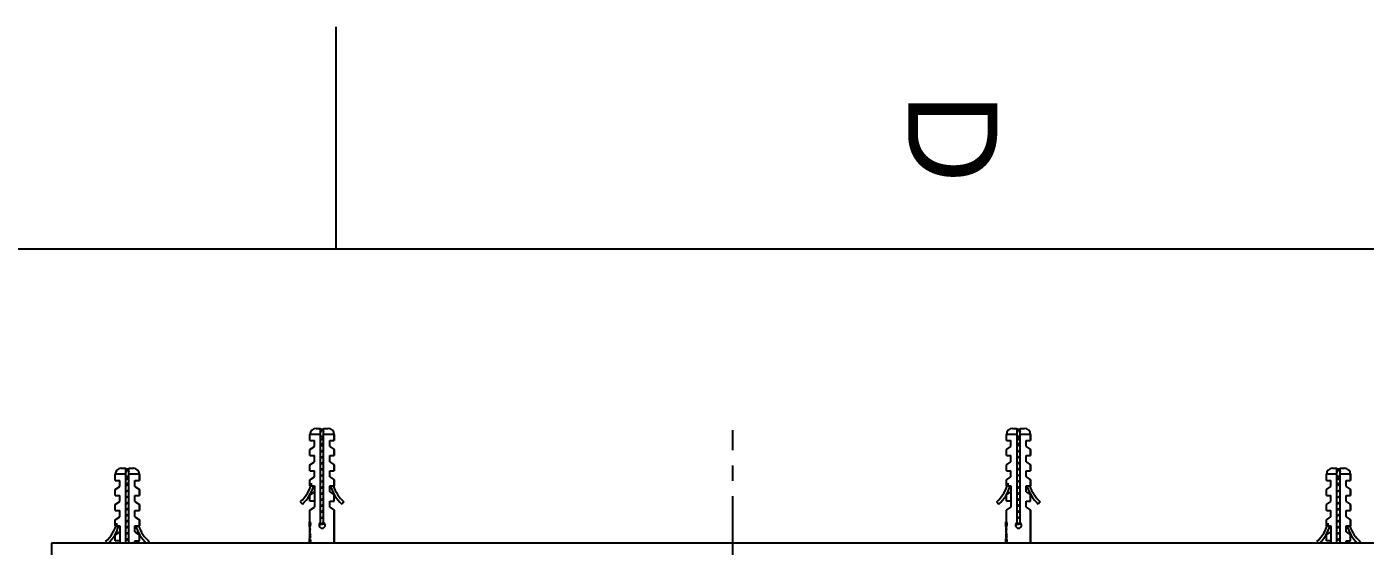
# Model space of a CAD drawing. Header units: millimetres. Extents: x 4625 to 5171, y -2661 to -1889.
# Drawn here: x 4719.3 to 4829.9, y -1931.6 to -1888.7 of the extents above; entities that cross this region are included whole.
import ezdxf

# ---------------------------------------------------------------- set-up
doc = ezdxf.new("R2010")
doc.units = ezdxf.units.MM
doc.header["$LTSCALE"] = 0.1
doc.linetypes.add('CENTERX2', pattern=[101.6, 63.5, -12.7, 12.7, -12.7])
for name, color, linetype in [('02___PRT_ALL_AXES', 7, 'Continuous'), ('CENTER', 1, 'CENTERX2'), ('DEF_LAYER_AXIS', 7, 'Continuous'), ('DEF_LAYER_CURVE', 7, 'Continuous'), ('DEF_LAYER_CUT_FEAT', 7, 'Continuous')]:
    doc.layers.add(name, color=color, linetype=linetype)
doc.styles.get("Standard").update_dxf_attribs({"font": 'arial.ttf'})

msp = doc.modelspace()

# ---------------------------------------------------------------- linework, layer by layer
for p, q in [((4744.8787, -1907.0567), (4744.8787, -1888.6729)), ((5152.2645, -1907.0567), (4643.0322, -1907.0567))]:
    msp.add_line(p, q)
at = {"color": 7, "linetype": 'Continuous'}
for p, q in [((4743.605, -1922.8029), (4743.7309, -1922.7743)), ((4743.7309, -1922.7077), (4743.6051, -1922.7404)), ((4743.8564, -1922.7429), (4743.6056, -1922.7954)), ((4743.6057, -1922.7422), (4743.8569, -1922.676)), ((4743.6059, -1922.5201), (4743.8559, -1922.5201)), ((4743.8568, -1922.6729), (4743.7309, -1922.7077)), ((4743.7309, -1922.7743), (4743.8568, -1922.7447)), ((4801.105, -1922.8029), (4801.2309, -1922.7743)), ((4801.2309, -1922.7077), (4801.1051, -1922.7404)), ((4801.3564, -1922.7429), (4801.1056, -1922.7954)), ((4801.1057, -1922.7422), (4801.3569, -1922.676)), ((4801.1059, -1922.5201), (4801.3559, -1922.5201)), ((4801.3568, -1922.6729), (4801.2309, -1922.7077)), ((4801.2309, -1922.7743), (4801.3568, -1922.7447)), ((4743.7309, -1923.218), (4743.605, -1923.2452)), ((4743.7309, -1923.718), (4743.605, -1923.7452)), ((4743.605, -1923.7945), (4743.7309, -1923.7672)), ((4743.6051, -1923.2944), (4743.7309, -1923.2672)), ((4743.6055, -1923.2628), (4743.8567, -1923.2224)), ((4743.6057, -1923.7627), (4743.8566, -1923.7224)), ((4743.8559, -1923.112), (4743.7309, -1923.112)), ((4743.8567, -1923.1908), (4743.7309, -1923.218)), ((4743.7309, -1923.2672), (4743.8567, -1923.24)), ((4743.8568, -1923.6907), (4743.7309, -1923.718)), ((4743.7309, -1923.7672), (4743.8569, -1923.74)), ((4801.2309, -1923.218), (4801.105, -1923.2452)), ((4801.2309, -1923.718), (4801.105, -1923.7452)), ((4801.105, -1923.7945), (4801.2309, -1923.7672)), ((4801.1051, -1923.2944), (4801.2309, -1923.2672)), ((4801.1055, -1923.2628), (4801.3567, -1923.2224)), ((4801.1057, -1923.7627), (4801.3566, -1923.7224)), ((4801.3559, -1923.112), (4801.2309, -1923.112)), ((4801.3567, -1923.1908), (4801.2309, -1923.218)), ((4801.2309, -1923.2672), (4801.3567, -1923.24)), ((4801.3568, -1923.6907), (4801.2309, -1923.718)), ((4801.2309, -1923.7672), (4801.3569, -1923.74)), ((4743.7309, -1924.218), (4743.605, -1924.2452)), ((4743.605, -1924.2945), (4743.7309, -1924.2672)), ((4743.7309, -1924.718), (4743.6051, -1924.7452)), ((4743.6051, -1924.7944), (4743.7309, -1924.7672)), ((4743.6057, -1924.7627), (4743.8563, -1924.7224)), ((4743.6059, -1924.2627), (4743.8565, -1924.2224)), ((4743.8569, -1924.1907), (4743.7309, -1924.218)), ((4743.7309, -1924.2672), (4743.8568, -1924.24)), ((4743.8568, -1924.6907), (4743.7309, -1924.718)), ((4743.7309, -1924.7672), (4743.8569, -1924.74)), ((4801.2309, -1924.218), (4801.105, -1924.2452)), ((4801.105, -1924.2945), (4801.2309, -1924.2672)), ((4801.2309, -1924.718), (4801.1051, -1924.7452)), ((4801.1051, -1924.7944), (4801.2309, -1924.7672)), ((4801.1057, -1924.7627), (4801.3563, -1924.7224)), ((4801.1059, -1924.2627), (4801.3565, -1924.2224)), ((4801.3569, -1924.1907), (4801.2309, -1924.218)), ((4801.2309, -1924.2672), (4801.3568, -1924.24)), ((4801.3568, -1924.6907), (4801.2309, -1924.718)), ((4801.2309, -1924.7672), (4801.3569, -1924.74)), ((4727.5226, -1926.0972), (4727.6485, -1926.0686)), ((4727.6485, -1926.002), (4727.5227, -1926.0346)), ((4727.7739, -1926.0372), (4727.5231, -1926.0896)), ((4727.5233, -1926.0364), (4727.7744, -1925.9702)), ((4727.5235, -1925.8144), (4727.7735, -1925.8144)), ((4727.7743, -1925.9672), (4727.6485, -1926.002)), ((4727.6485, -1926.0686), (4727.7744, -1926.0389)), ((4743.7309, -1925.218), (4743.605, -1925.2452)), ((4743.605, -1925.2945), (4743.7309, -1925.2672)), ((4743.605, -1925.7945), (4743.7309, -1925.7672)), ((4743.7309, -1925.718), (4743.6051, -1925.7452)), ((4743.6055, -1925.7628), (4743.8567, -1925.7224)), ((4743.6059, -1925.2627), (4743.8564, -1925.2224)), ((4743.8568, -1925.1907), (4743.7309, -1925.218)), ((4743.7309, -1925.2672), (4743.8569, -1925.24)), ((4743.8569, -1925.6907), (4743.7309, -1925.718)), ((4743.7309, -1925.7672), (4743.8568, -1925.74)), ((4801.2309, -1925.218), (4801.105, -1925.2452)), ((4801.105, -1925.2945), (4801.2309, -1925.2672)), ((4801.105, -1925.7945), (4801.2309, -1925.7672)), ((4801.2309, -1925.718), (4801.1051, -1925.7452)), ((4801.1055, -1925.7628), (4801.3567, -1925.7224)), ((4801.1059, -1925.2627), (4801.3564, -1925.2224)), ((4801.3568, -1925.1907), (4801.2309, -1925.218)), ((4801.2309, -1925.2672), (4801.3569, -1925.24)), ((4801.3569, -1925.6907), (4801.2309, -1925.718)), ((4801.2309, -1925.7672), (4801.3568, -1925.74)), ((4827.5226, -1926.0972), (4827.6485, -1926.0686)), ((4827.6485, -1926.002), (4827.5227, -1926.0346)), ((4827.7739, -1926.0372), (4827.5231, -1926.0896)), ((4827.5233, -1926.0364), (4827.7744, -1925.9702)), ((4827.5235, -1925.8144), (4827.7735, -1925.8144)), ((4827.7743, -1925.9672), (4827.6485, -1926.002)), ((4827.6485, -1926.0686), (4827.7744, -1926.0389)), ((4727.6485, -1926.5122), (4727.5226, -1926.5395)), ((4727.5226, -1926.5887), (4727.6485, -1926.5614)), ((4727.6485, -1927.0122), (4727.5226, -1927.0395)), ((4727.5225, -1927.0887), (4727.6485, -1927.0614)), ((4727.5231, -1926.557), (4727.7742, -1926.5166)), ((4727.5232, -1927.057), (4727.7741, -1927.0166)), ((4727.7735, -1926.4063), (4727.6485, -1926.4063)), ((4727.7743, -1926.485), (4727.6485, -1926.5122)), ((4727.6485, -1926.5614), (4727.7742, -1926.5342)), ((4727.7744, -1926.985), (4727.6485, -1927.0122)), ((4727.6485, -1927.0614), (4727.7744, -1927.0342)), ((4743.7309, -1926.218), (4743.605, -1926.2452)), ((4743.605, -1926.2944), (4743.7309, -1926.2672)), ((4743.7309, -1927.218), (4743.605, -1927.2452)), ((4743.605, -1927.2945), (4743.7309, -1927.2672)), ((4743.6051, -1926.7628), (4743.8567, -1926.7224)), ((4743.6052, -1926.2628), (4743.8568, -1926.2223)), ((4743.7309, -1926.718), (4743.6052, -1926.7452)), ((4743.6052, -1926.7944), (4743.7309, -1926.7672)), ((4743.6052, -1927.2628), (4743.8564, -1927.2224)), ((4743.8568, -1926.1907), (4743.7309, -1926.218)), ((4743.7309, -1926.2672), (4743.8569, -1926.24)), ((4743.8569, -1926.6907), (4743.7309, -1926.718)), ((4743.7309, -1926.7672), (4743.8569, -1926.74)), ((4743.8568, -1927.1907), (4743.7309, -1927.218)), ((4743.7309, -1927.2672), (4743.8568, -1927.24)), ((4801.2309, -1926.218), (4801.105, -1926.2452)), ((4801.105, -1926.2944), (4801.2309, -1926.2672)), ((4801.2309, -1927.218), (4801.105, -1927.2452)), ((4801.105, -1927.2945), (4801.2309, -1927.2672)), ((4801.1051, -1926.7628), (4801.3567, -1926.7224)), ((4801.1052, -1926.2628), (4801.3568, -1926.2223)), ((4801.2309, -1926.718), (4801.1052, -1926.7452)), ((4801.1052, -1926.7944), (4801.2309, -1926.7672)), ((4801.1052, -1927.2628), (4801.3564, -1927.2224)), ((4801.3568, -1926.1907), (4801.2309, -1926.218)), ((4801.2309, -1926.2672), (4801.3569, -1926.24)), ((4801.3569, -1926.6907), (4801.2309, -1926.718)), ((4801.2309, -1926.7672), (4801.3569, -1926.74)), ((4801.3568, -1927.1907), (4801.2309, -1927.218)), ((4801.2309, -1927.2672), (4801.3568, -1927.24)), ((4827.6485, -1926.5122), (4827.5226, -1926.5395)), ((4827.5226, -1926.5887), (4827.6485, -1926.5614)), ((4827.6485, -1927.0122), (4827.5226, -1927.0395)), ((4827.5225, -1927.0887), (4827.6485, -1927.0614)), ((4827.5231, -1926.557), (4827.7742, -1926.5166)), ((4827.5232, -1927.057), (4827.7741, -1927.0166)), ((4827.7735, -1926.4063), (4827.6485, -1926.4063)), ((4827.7743, -1926.485), (4827.6485, -1926.5122)), ((4827.6485, -1926.5614), (4827.7742, -1926.5342)), ((4827.7744, -1926.985), (4827.6485, -1927.0122)), ((4827.6485, -1927.0614), (4827.7744, -1927.0342)), ((4727.6485, -1927.5122), (4727.5226, -1927.5395)), ((4727.5225, -1927.5887), (4727.6485, -1927.5614)), ((4727.6485, -1928.0122), (4727.5226, -1928.0395)), ((4727.5226, -1928.0887), (4727.6485, -1928.0614)), ((4727.5233, -1928.057), (4727.7738, -1928.0167)), ((4727.5234, -1927.5569), (4727.774, -1927.5166)), ((4727.7744, -1927.485), (4727.6485, -1927.5122)), ((4727.6485, -1927.5614), (4727.7744, -1927.5342)), ((4727.7744, -1927.985), (4727.6485, -1928.0122)), ((4727.6485, -1928.0614), (4727.7744, -1928.0342)), ((4743.7309, -1927.718), (4743.605, -1927.7452)), ((4743.605, -1927.7944), (4743.7309, -1927.7672)), ((4743.7309, -1928.218), (4743.605, -1928.2452)), ((4743.605, -1928.2944), (4743.7309, -1928.2672)), ((4743.6055, -1927.7628), (4743.8559, -1927.7225)), ((4743.6059, -1928.2627), (4743.8564, -1928.2224)), ((4743.8569, -1927.6907), (4743.7309, -1927.718)), ((4743.7309, -1927.7672), (4743.8568, -1927.74)), ((4743.8568, -1928.1907), (4743.7309, -1928.218)), ((4743.7309, -1928.2672), (4743.8569, -1928.24)), ((4745.5292, -1927.9286), (4745.3634, -1928.1158)), ((4801.2309, -1927.718), (4801.105, -1927.7452)), ((4801.105, -1927.7944), (4801.2309, -1927.7672)), ((4801.2309, -1928.218), (4801.105, -1928.2452)), ((4801.105, -1928.2944), (4801.2309, -1928.2672)), ((4801.1055, -1927.7628), (4801.3559, -1927.7225)), ((4801.1059, -1928.2627), (4801.3564, -1928.2224)), ((4801.3569, -1927.6907), (4801.2309, -1927.718)), ((4801.2309, -1927.7672), (4801.3568, -1927.74)), ((4801.3568, -1928.1907), (4801.2309, -1928.218)), ((4801.2309, -1928.2672), (4801.3569, -1928.24)), ((4803.0292, -1927.9286), (4802.8634, -1928.1158)), ((4827.6485, -1927.5122), (4827.5226, -1927.5395)), ((4827.5225, -1927.5887), (4827.6485, -1927.5614)), ((4827.6485, -1928.0122), (4827.5226, -1928.0395)), ((4827.5226, -1928.0887), (4827.6485, -1928.0614)), ((4827.5233, -1928.057), (4827.7738, -1928.0167)), ((4827.5234, -1927.5569), (4827.774, -1927.5166)), ((4827.7744, -1927.485), (4827.6485, -1927.5122)), ((4827.6485, -1927.5614), (4827.7744, -1927.5342)), ((4827.7744, -1927.985), (4827.6485, -1928.0122)), ((4827.6485, -1928.0614), (4827.7744, -1928.0342)), ((4727.6485, -1928.5122), (4727.5225, -1928.5395)), ((4727.5225, -1929.0887), (4727.6485, -1929.0614)), ((4727.5226, -1928.5887), (4727.6485, -1928.5614)), ((4727.6485, -1929.0122), (4727.5226, -1929.0395)), ((4727.523, -1929.057), (4727.7742, -1929.0166)), ((4727.5234, -1928.5569), (4727.774, -1928.5166)), ((4727.7744, -1928.485), (4727.6485, -1928.5122)), ((4727.6485, -1928.5614), (4727.7744, -1928.5342)), ((4727.7744, -1928.985), (4727.6485, -1929.0122)), ((4727.6485, -1929.0614), (4727.7744, -1929.0342)), ((4727.7744, -1929.485), (4727.6485, -1929.5122)), ((4742.7309, -1929.5968), (4742.7309, -1928.6176)), ((4743.7309, -1928.718), (4743.605, -1928.7452)), ((4743.605, -1928.7945), (4743.7309, -1928.7672)), ((4743.605, -1929.2944), (4743.7309, -1929.2672)), ((4743.7309, -1929.218), (4743.6051, -1929.2452)), ((4743.6052, -1929.2628), (4743.8568, -1929.2223)), ((4743.6055, -1928.7628), (4743.8179, -1928.7287)), ((4743.8569, -1929.1907), (4743.7309, -1929.218)), ((4743.7309, -1929.2672), (4743.8568, -1929.24)), ((4800.2309, -1929.5968), (4800.2309, -1928.6176)), ((4801.2309, -1928.718), (4801.105, -1928.7452)), ((4801.105, -1928.7945), (4801.2309, -1928.7672)), ((4801.105, -1929.2944), (4801.2309, -1929.2672)), ((4801.2309, -1929.218), (4801.1051, -1929.2452)), ((4801.1052, -1929.2628), (4801.3568, -1929.2223)), ((4801.1055, -1928.7628), (4801.3179, -1928.7287)), ((4801.3569, -1929.1907), (4801.2309, -1929.218)), ((4801.2309, -1929.2672), (4801.3568, -1929.24)), ((4827.6485, -1928.5122), (4827.5225, -1928.5395)), ((4827.5225, -1929.0887), (4827.6485, -1929.0614)), ((4827.5226, -1928.5887), (4827.6485, -1928.5614)), ((4827.6485, -1929.0122), (4827.5226, -1929.0395)), ((4827.523, -1929.057), (4827.7742, -1929.0166)), ((4827.5234, -1928.5569), (4827.774, -1928.5166)), ((4827.7744, -1928.485), (4827.6485, -1928.5122)), ((4827.6485, -1928.5614), (4827.7744, -1928.5342)), ((4827.7744, -1928.985), (4827.6485, -1929.0122)), ((4827.6485, -1929.0614), (4827.7744, -1929.0342)), ((4827.7744, -1929.485), (4827.6485, -1929.5122)), ((4727.6485, -1929.5122), (4727.5225, -1929.5395)), ((4727.5225, -1930.5887), (4727.6485, -1930.5614)), ((4727.5226, -1929.5887), (4727.6485, -1929.5614)), ((4727.5226, -1930.0571), (4727.7742, -1930.0166)), ((4727.6485, -1930.5122), (4727.5226, -1930.5395)), ((4727.5227, -1929.5571), (4727.7743, -1929.5166)), ((4727.6485, -1930.0122), (4727.5227, -1930.0394)), ((4727.5227, -1930.0887), (4727.6485, -1930.0614)), ((4727.5227, -1930.5571), (4727.7739, -1930.5166)), ((4727.6485, -1929.5614), (4727.7744, -1929.5342)), ((4727.7744, -1929.985), (4727.6485, -1930.0122)), ((4727.6485, -1930.0614), (4727.7744, -1930.0342)), ((4727.7744, -1930.485), (4727.6485, -1930.5122)), ((4727.6485, -1930.5614), (4727.7744, -1930.5342)), ((4742.6809, -1929.5968), (4742.6809, -1929.9718)), ((4742.6809, -1929.5968), (4742.7321, -1929.5968)), ((4742.6809, -1929.6072), (4742.7361, -1929.6072)), ((4742.6809, -1929.6176), (4742.7398, -1929.6176)), ((4742.6809, -1929.6384), (4742.7465, -1929.6384)), ((4742.6809, -1929.6697), (4742.7527, -1929.6697)), ((4742.6809, -1929.7218), (4742.76, -1929.7218)), ((4742.6809, -1929.7843), (4742.7627, -1929.7843)), ((4742.6809, -1929.8468), (4742.76, -1929.8468)), ((4742.6809, -1929.8988), (4742.7527, -1929.8988)), ((4742.6809, -1929.9301), (4742.7465, -1929.9301)), ((4742.6809, -1929.9509), (4742.7398, -1929.9509)), ((4742.6809, -1929.9613), (4742.7361, -1929.9613)), ((4742.6809, -1929.9718), (4742.7321, -1929.9718)), ((4742.6809, -1930.0551), (4742.6809, -1930.4718)), ((4742.6809, -1930.0551), (4742.7361, -1930.0551)), ((4742.6809, -1930.1593), (4742.7627, -1930.1593)), ((4742.6809, -1930.2218), (4742.7627, -1930.2218)), ((4742.6809, -1930.4718), (4742.7361, -1930.4718)), ((4742.6809, -1930.5551), (4742.6809, -1930.9093)), ((4742.6809, -1930.5551), (4742.7627, -1930.5551)), ((4742.7309, -1930.0551), (4742.7309, -1929.9718)), ((4742.7309, -1930.5551), (4742.7309, -1930.4718)), ((4742.7361, -1930.1593), (4742.7361, -1930.0551)), ((4742.7361, -1930.4718), (4742.7361, -1930.2218)), ((4742.7627, -1930.2218), (4742.7627, -1930.1593)), ((4742.7627, -1930.6176), (4742.7627, -1930.5551)), ((4743.4864, -1929.8237), (4743.7309, -1929.7672)), ((4743.4968, -1929.7814), (4743.9243, -1929.711)), ((4743.7309, -1929.718), (4743.5012, -1929.7705)), ((4743.8962, -1929.6817), (4743.7309, -1929.718)), ((4743.7309, -1929.7672), (4743.933, -1929.7219)), ((4800.1809, -1929.5968), (4800.1809, -1929.9718)), ((4800.1809, -1929.5968), (4800.2321, -1929.5968)), ((4800.1809, -1929.6072), (4800.2361, -1929.6072)), ((4800.1809, -1929.6176), (4800.2398, -1929.6176)), ((4800.1809, -1929.6384), (4800.2465, -1929.6384)), ((4800.1809, -1929.6697), (4800.2527, -1929.6697)), ((4800.1809, -1929.7218), (4800.26, -1929.7218)), ((4800.1809, -1929.7843), (4800.2627, -1929.7843)), ((4800.1809, -1929.8468), (4800.26, -1929.8468)), ((4800.1809, -1929.8988), (4800.2527, -1929.8988)), ((4800.1809, -1929.9301), (4800.2465, -1929.9301)), ((4800.1809, -1929.9509), (4800.2398, -1929.9509)), ((4800.1809, -1929.9613), (4800.2361, -1929.9613)), ((4800.1809, -1929.9718), (4800.2321, -1929.9718)), ((4800.1809, -1930.0551), (4800.1809, -1930.4718)), ((4800.1809, -1930.0551), (4800.2361, -1930.0551)), ((4800.1809, -1930.1593), (4800.2627, -1930.1593)), ((4800.1809, -1930.2218), (4800.2627, -1930.2218)), ((4800.1809, -1930.4718), (4800.2361, -1930.4718)), ((4800.1809, -1930.5551), (4800.1809, -1930.9093)), ((4800.1809, -1930.5551), (4800.2627, -1930.5551)), ((4800.2309, -1930.0551), (4800.2309, -1929.9718)), ((4800.2309, -1930.5551), (4800.2309, -1930.4718)), ((4800.2361, -1930.1593), (4800.2361, -1930.0551)), ((4800.2361, -1930.4718), (4800.2361, -1930.2218)), ((4800.2627, -1930.2218), (4800.2627, -1930.1593)), ((4800.2627, -1930.6176), (4800.2627, -1930.5551)), ((4800.9864, -1929.8237), (4801.2309, -1929.7672)), ((4800.9968, -1929.7814), (4801.4243, -1929.711)), ((4801.2309, -1929.718), (4801.0012, -1929.7705)), ((4801.3962, -1929.6817), (4801.2309, -1929.718)), ((4801.2309, -1929.7672), (4801.433, -1929.7219)), ((4827.6485, -1929.5122), (4827.5225, -1929.5395)), ((4827.5225, -1930.5887), (4827.6485, -1930.5614)), ((4827.5226, -1929.5887), (4827.6485, -1929.5614)), ((4827.5226, -1930.0571), (4827.7742, -1930.0166)), ((4827.6485, -1930.5122), (4827.5226, -1930.5395)), ((4827.5227, -1929.5571), (4827.7743, -1929.5166)), ((4827.6485, -1930.0122), (4827.5227, -1930.0394)), ((4827.5227, -1930.0887), (4827.6485, -1930.0614)), ((4827.5227, -1930.5571), (4827.7739, -1930.5166)), ((4827.6485, -1929.5614), (4827.7744, -1929.5342)), ((4827.7744, -1929.985), (4827.6485, -1930.0122)), ((4827.6485, -1930.0614), (4827.7744, -1930.0342)), ((4827.7744, -1930.485), (4827.6485, -1930.5122)), ((4827.6485, -1930.5614), (4827.7744, -1930.5342)), ((4721.3984, -1931.3405), (4721.6828, -1963.9278)), ((4838.8984, -1931.3405), (4721.3984, -1931.3405)), ((4727.6485, -1931.0122), (4727.5225, -1931.0395)), ((4727.5226, -1931.0887), (4727.6485, -1931.0614)), ((4727.523, -1931.057), (4727.7735, -1931.0167)), ((4727.7744, -1930.985), (4727.6485, -1931.0122)), ((4727.6485, -1931.0614), (4727.7744, -1931.0342)), ((4729.4467, -1931.2229), (4729.3425, -1931.3405)), ((4742.6809, -1930.6176), (4742.7627, -1930.6176)), ((4742.6809, -1930.7322), (4742.7372, -1930.7322)), ((4742.6809, -1930.8468), (4742.7627, -1930.8468)), ((4742.6809, -1930.9093), (4742.7627, -1930.9093)), ((4742.6809, -1930.9926), (4742.6809, -1931.3405)), ((4742.6809, -1930.9926), (4742.7385, -1930.9926)), ((4742.6809, -1931.0134), (4742.7465, -1931.0134)), ((4742.6809, -1931.0447), (4742.7527, -1931.0447)), ((4742.6809, -1931.0968), (4742.76, -1931.0968)), ((4742.6809, -1931.1488), (4742.7627, -1931.1488)), ((4742.6809, -1931.2113), (4742.7627, -1931.2113)), ((4742.6809, -1931.2634), (4742.76, -1931.2634)), ((4742.6809, -1931.3155), (4742.7527, -1931.3155)), ((4742.7309, -1930.9926), (4742.7309, -1930.9093)), ((4742.7627, -1930.9093), (4742.7627, -1930.8468)), ((4742.7627, -1931.2113), (4742.7627, -1931.1488)), ((4800.1809, -1930.6176), (4800.2627, -1930.6176)), ((4800.1809, -1930.7322), (4800.2372, -1930.7322)), ((4800.1809, -1930.8468), (4800.2627, -1930.8468)), ((4800.1809, -1930.9093), (4800.2627, -1930.9093)), ((4800.1809, -1930.9926), (4800.1809, -1931.3405)), ((4800.1809, -1930.9926), (4800.2385, -1930.9926)), ((4800.1809, -1931.0134), (4800.2465, -1931.0134)), ((4800.1809, -1931.0447), (4800.2527, -1931.0447)), ((4800.1809, -1931.0968), (4800.26, -1931.0968)), ((4800.1809, -1931.1488), (4800.2627, -1931.1488)), ((4800.1809, -1931.2113), (4800.2627, -1931.2113)), ((4800.1809, -1931.2634), (4800.26, -1931.2634)), ((4800.1809, -1931.3155), (4800.2527, -1931.3155)), ((4800.2309, -1930.9926), (4800.2309, -1930.9093)), ((4800.2627, -1930.9093), (4800.2627, -1930.8468)), ((4800.2627, -1931.2113), (4800.2627, -1931.1488)), ((4827.6485, -1931.0122), (4827.5225, -1931.0395)), ((4827.5226, -1931.0887), (4827.6485, -1931.0614)), ((4827.523, -1931.057), (4827.7735, -1931.0167)), ((4827.7744, -1930.985), (4827.6485, -1931.0122)), ((4827.6485, -1931.0614), (4827.7744, -1931.0342)), ((4829.4467, -1931.2229), (4829.3425, -1931.3405))]:
    msp.add_line(p, q, dxfattribs=at)
for centre, radius, start, end in [((4747.3782, -1925.8413), 3.0385, 194.801523, 228.464), ((4747.544, -1925.6542), 3.0385, 198.485179, 228.464), ((4804.8782, -1925.8413), 3.0385, 194.801523, 228.464), ((4805.044, -1925.6542), 3.0385, 198.485179, 228.464), ((4739.3366, -1907.9555), 21.2225, 281.950265, 282.130402), ((4739.3366, -1908.0047), 21.2225, 281.950265, 282.130402), ((4742.3967, -1922.1915), 6.6612, 282.127777, 282.661208), ((4742.3968, -1922.241), 6.661, 282.127773, 282.661272), ((4741.5451, -1914.6577), 14.2533, 279.175503, 279.333389), ((4796.8366, -1907.9555), 21.2225, 281.950265, 282.130402), ((4796.8366, -1908.0047), 21.2225, 281.950265, 282.130402), ((4799.8967, -1922.1915), 6.6612, 282.127777, 282.661208), ((4799.8968, -1922.241), 6.661, 282.127773, 282.661272), ((4799.0451, -1914.6577), 14.2533, 279.175503, 279.333389), ((4731.2957, -1929.1356), 3.0385, 194.801523, 226.624121), ((4731.4615, -1928.9484), 3.0385, 198.485179, 228.464), ((4831.2957, -1929.1356), 3.0385, 194.801523, 226.624121), ((4831.4615, -1928.9484), 3.0385, 198.485179, 228.464)]:
    msp.add_arc(centre, radius, start, end, dxfattribs=at)
for centre, major_axis, ratio, start_param, end_param in [((4743.7309, -1929.5874), (1, 0), 0.1958348, -3.09370201, -3.04035598), ((4743.7309, -1929.9811), (1, 0), 0.19583255, 3.04035598, 3.09370201), ((4743.7309, -1929.5742), (1, 0), 0.32638768, -3.04035598, -3.00821886), ((4743.7309, -1929.9943), (1, 0), 0.32638768, 3.00821886, 3.04035598), ((4743.7309, -1929.5525), (1, 0), 0.48958424, -3.00821886, -2.96514661), ((4743.7309, -1930.016), (1, 0), 0.48958424, 2.96514661, 3.00821886), ((4743.7309, -1929.4665), (1, 0), 0.97916667, -2.96514661, -2.93262839), ((4743.7309, -1930.102), (1, 0), 0.97916667, 2.93262839, 2.96514661), ((4743.7309, -1929.3311), (0, 1.6319), 0.61276687, -4.50342471, -4.47068059), ((4743.7309, -1930.2374), (0, 1.6319), 0.61276547, 1.32908794, 1.36183206), ((4743.7309, -1928.3155), (0, 5.875), 0.17021276, -4.47068059, -4.45970873), ((4743.7309, -1931.253), (0, 5.875), 0.17021276, 1.31811607, 1.32908794), ((4801.2309, -1929.5874), (1, 0), 0.1958348, -3.09370201, -3.04035598), ((4801.2309, -1929.9811), (1, 0), 0.19583255, 3.04035598, 3.09370201), ((4801.2309, -1929.5742), (1, 0), 0.32638768, -3.04035598, -3.00821886), ((4801.2309, -1929.9943), (1, 0), 0.32638768, 3.00821886, 3.04035598), ((4801.2309, -1929.5525), (1, 0), 0.48958424, -3.00821886, -2.96514661), ((4801.2309, -1930.016), (1, 0), 0.48958424, 2.96514661, 3.00821886), ((4801.2309, -1929.4665), (1, 0), 0.97916667, -2.96514661, -2.93262839), ((4801.2309, -1930.102), (1, 0), 0.97916667, 2.93262839, 2.96514661), ((4801.2309, -1929.3311), (0, 1.6319), 0.61276687, -4.50342471, -4.47068059), ((4801.2309, -1930.2374), (0, 1.6319), 0.61276547, 1.32908794, 1.36183206), ((4801.2309, -1928.3155), (0, 5.875), 0.17021276, -4.47068059, -4.45970873), ((4801.2309, -1931.253), (0, 5.875), 0.17021276, 1.31811607, 1.32908794), ((4743.7309, -1930.8247), (1, 0), 0.82852551, 2.8889124, 3.02965692), ((4743.7309, -1930.6396), (1, 0), 0.82852594, -3.02965692, -2.8889124), ((4743.7309, -1930.9447), (1, 0), 0.39166685, -3.01894497, -2.96514661), ((4743.7309, -1930.8415), (1, 0), 0.97916667, -2.96514661, -2.93262839), ((4743.7309, -1930.7061), (0, 1.6319), 0.61276617, -4.50342471, -4.47068059), ((4743.7309, -1931.654), (0, 1.6319), 0.61276595, 1.32908794, 1.36183206), ((4743.7309, -1929.9249), (0, 4.8958), 0.20425527, -4.47068059, -4.45970873), ((4743.7309, -1932.4353), (0, 4.8958), 0.2042553, 1.31811607, 1.32908794), ((4801.2309, -1930.8247), (1, 0), 0.82852551, 2.8889124, 3.02965692), ((4801.2309, -1930.6396), (1, 0), 0.82852594, -3.02965692, -2.8889124), ((4801.2309, -1930.9447), (1, 0), 0.39166685, -3.01894497, -2.96514661), ((4801.2309, -1930.8415), (1, 0), 0.97916667, -2.96514661, -2.93262839), ((4801.2309, -1930.7061), (0, 1.6319), 0.61276617, -4.50342471, -4.47068059), ((4801.2309, -1931.654), (0, 1.6319), 0.61276595, 1.32908794, 1.36183206), ((4801.2309, -1929.9249), (0, 4.8958), 0.20425527, -4.47068059, -4.45970873), ((4801.2309, -1932.4353), (0, 4.8958), 0.2042553, 1.31811607, 1.32908794)]:
    msp.add_ellipse(centre, major_axis=major_axis, ratio=ratio, start_param=start_param, end_param=end_param, dxfattribs=at)
at = {"layer": '02___PRT_ALL_AXES', "color": 7, "linetype": 'Continuous'}
for p, q in [((4743.7309, -1921.8676), (4743.6059, -1922.1801)), ((4743.7309, -1921.8676), (4743.8559, -1922.1801)), ((4801.2309, -1921.8676), (4801.1059, -1922.1801)), ((4801.2309, -1921.8676), (4801.3559, -1922.1801)), ((4743.6059, -1923.112), (4743.7309, -1923.112)), ((4801.1059, -1923.112), (4801.2309, -1923.112)), ((4727.6485, -1925.1618), (4727.5235, -1925.4743)), ((4727.6485, -1925.1618), (4727.7735, -1925.4743)), ((4827.6485, -1925.1618), (4827.5235, -1925.4743)), ((4827.6485, -1925.1618), (4827.7735, -1925.4743)), ((4727.5235, -1926.4063), (4727.6485, -1926.4063)), ((4827.5235, -1926.4063), (4827.6485, -1926.4063))]:
    msp.add_line(p, q, dxfattribs=at)
at = {"layer": 'CENTER'}
msp.add_line((4777.6484, -2065.8996), (4777.6484, -1922.0193), dxfattribs=at)
at = {"layer": 'DEF_LAYER_AXIS', "color": 7, "linetype": 'Continuous'}
for p, q in [((4742.7309, -1922.8676), (4742.7309, -1922.3676)), ((4743.6059, -1922.3676), (4742.7309, -1922.3676)), ((4743.2309, -1921.8676), (4743.6059, -1921.8676)), ((4743.6059, -1929.6511), (4743.6059, -1921.8676)), ((4743.8559, -1929.6511), (4743.8559, -1921.8676)), ((4743.8559, -1921.8676), (4744.2309, -1921.8676)), ((4744.7309, -1922.3676), (4743.8559, -1922.3676)), ((4744.7309, -1922.8676), (4744.7309, -1922.3676)), ((4800.2309, -1922.8676), (4800.2309, -1922.3676)), ((4801.1059, -1922.3676), (4800.2309, -1922.3676)), ((4800.7309, -1921.8676), (4801.1059, -1921.8676)), ((4801.1059, -1929.6511), (4801.1059, -1921.8676)), ((4801.3559, -1929.6511), (4801.3559, -1921.8676)), ((4801.3559, -1921.8676), (4801.7309, -1921.8676)), ((4802.2309, -1922.3676), (4801.3559, -1922.3676)), ((4802.2309, -1922.8676), (4802.2309, -1922.3676)), ((4742.7309, -1924.1176), (4742.7309, -1923.6176)), ((4744.7309, -1924.1176), (4744.7309, -1923.6176)), ((4800.2309, -1924.1176), (4800.2309, -1923.6176)), ((4802.2309, -1924.1176), (4802.2309, -1923.6176)), ((4742.7309, -1925.3676), (4742.7309, -1924.8676)), ((4744.7309, -1925.3676), (4744.7309, -1924.8676)), ((4800.2309, -1925.3676), (4800.2309, -1924.8676)), ((4802.2309, -1925.3676), (4802.2309, -1924.8676)), ((4726.6485, -1926.1618), (4726.6485, -1925.6618)), ((4727.5235, -1925.6618), (4726.6485, -1925.6618)), ((4727.1485, -1925.1618), (4727.5235, -1925.1618)), ((4727.5235, -1931.3405), (4727.5235, -1925.1618)), ((4727.7735, -1931.3405), (4727.7735, -1925.1618)), ((4727.7735, -1925.1618), (4728.1485, -1925.1618)), ((4728.6485, -1925.6618), (4727.7735, -1925.6618)), ((4728.6485, -1926.1618), (4728.6485, -1925.6618)), ((4742.7309, -1926.6176), (4742.7309, -1926.1176)), ((4744.7309, -1926.6176), (4744.7309, -1926.1176)), ((4800.2309, -1926.6176), (4800.2309, -1926.1176)), ((4802.2309, -1926.6176), (4802.2309, -1926.1176)), ((4826.6485, -1926.1618), (4826.6485, -1925.6618)), ((4827.5235, -1925.6618), (4826.6485, -1925.6618)), ((4827.1485, -1925.1618), (4827.5235, -1925.1618)), ((4827.5235, -1931.3405), (4827.5235, -1925.1618)), ((4827.7735, -1931.3405), (4827.7735, -1925.1618)), ((4827.7735, -1925.1618), (4828.1485, -1925.1618)), ((4828.6485, -1925.6618), (4827.7735, -1925.6618)), ((4828.6485, -1926.1618), (4828.6485, -1925.6618)), ((4726.6485, -1927.4118), (4726.6485, -1926.9118)), ((4728.6485, -1927.4118), (4728.6485, -1926.9118)), ((4742.7309, -1926.6176), (4742.7996, -1926.6176)), ((4742.8649, -1926.6176), (4742.8649, -1926.3943)), ((4742.8649, -1926.6176), (4743.1059, -1926.6176)), ((4800.2309, -1926.6176), (4800.2996, -1926.6176)), ((4800.3649, -1926.6176), (4800.3649, -1926.3943)), ((4800.3649, -1926.6176), (4800.6059, -1926.6176)), ((4826.6485, -1927.4118), (4826.6485, -1926.9118)), ((4828.6485, -1927.4118), (4828.6485, -1926.9118)), ((4726.6485, -1928.6618), (4726.6485, -1928.1618)), ((4728.6485, -1928.6618), (4728.6485, -1928.1618)), ((4741.9327, -1927.9286), (4742.0985, -1928.1158)), ((4799.4327, -1927.9286), (4799.5985, -1928.1158)), ((4826.6485, -1928.6618), (4826.6485, -1928.1618)), ((4828.6485, -1928.6618), (4828.6485, -1928.1618)), ((4726.6485, -1929.9118), (4726.6485, -1929.4118)), ((4728.6485, -1929.9118), (4728.6485, -1929.4118)), ((4742.7309, -1929.5968), (4742.7309, -1928.6176)), ((4744.7309, -1931.3405), (4744.7309, -1928.6176)), ((4800.2309, -1929.5968), (4800.2309, -1928.6176)), ((4802.2309, -1931.3405), (4802.2309, -1928.6176)), ((4826.6485, -1929.9118), (4826.6485, -1929.4118)), ((4828.6485, -1929.9118), (4828.6485, -1929.4118)), ((4726.6485, -1929.9118), (4726.7172, -1929.9118)), ((4726.7824, -1929.9118), (4726.7824, -1929.6885)), ((4726.7824, -1929.9118), (4727.0235, -1929.9118)), ((4742.7309, -1930.0551), (4742.7309, -1929.9718)), ((4742.7309, -1930.5551), (4742.7309, -1930.4718)), ((4800.2309, -1930.0551), (4800.2309, -1929.9718)), ((4800.2309, -1930.5551), (4800.2309, -1930.4718)), ((4826.6485, -1929.9118), (4826.7172, -1929.9118)), ((4826.7824, -1929.9118), (4826.7824, -1929.6885)), ((4826.7824, -1929.9118), (4827.0235, -1929.9118)), ((4725.8502, -1931.2229), (4725.9545, -1931.3405)), ((4742.7309, -1930.9926), (4742.7309, -1930.9093)), ((4800.2309, -1930.9926), (4800.2309, -1930.9093)), ((4825.8502, -1931.2229), (4825.9545, -1931.3405))]:
    msp.add_line(p, q, dxfattribs=at)
for centre, radius, start, end in [((4743.2309, -1922.3676), 0.5, 90, 180), ((4744.2309, -1922.3676), 0.5, 0, 90), ((4800.7309, -1922.3676), 0.5, 90, 180), ((4801.7309, -1922.3676), 0.5, 0, 90), ((4727.1485, -1925.6618), 0.5, 90, 180), ((4728.1485, -1925.6618), 0.5, 0, 90), ((4827.1485, -1925.6618), 0.5, 90, 180), ((4828.1485, -1925.6618), 0.5, 0, 90), ((4739.9179, -1925.6542), 3.0385, 311.536, 345.903182), ((4740.0837, -1925.8413), 3.0385, 311.536, 345.198477), ((4797.4179, -1925.6542), 3.0385, 311.536, 345.903182), ((4797.5837, -1925.8413), 3.0385, 311.536, 345.198477), ((4723.8354, -1928.9484), 3.0385, 311.536, 345.903182), ((4724.0012, -1929.1356), 3.0385, 313.375879, 345.198477), ((4743.7309, -1929.8676), 0.25, 120, 60), ((4801.2309, -1929.8676), 0.25, 120, 60), ((4823.8354, -1928.9484), 3.0385, 311.536, 345.903182), ((4824.0012, -1929.1356), 3.0385, 313.375879, 345.198477)]:
    msp.add_arc(centre, radius, start, end, dxfattribs=at)
at = {"layer": 'DEF_LAYER_CURVE', "color": 40, "linetype": 'Continuous'}
for p, q in [((4742.6809, -1929.9718), (4742.6809, -1929.5968)), ((4742.6809, -1930.0551), (4742.6809, -1930.4718)), ((4742.6809, -1930.5551), (4742.6809, -1930.9093)), ((4800.1809, -1929.9718), (4800.1809, -1929.5968)), ((4800.1809, -1930.0551), (4800.1809, -1930.4718)), ((4800.1809, -1930.5551), (4800.1809, -1930.9093)), ((4742.6809, -1931.3405), (4742.6809, -1930.9926)), ((4800.1809, -1931.3405), (4800.1809, -1930.9926))]:
    msp.add_line(p, q, dxfattribs=at)
at = {"layer": 'DEF_LAYER_CUT_FEAT', "color": 7, "linetype": 'Continuous'}
for p, q in [((4742.7309, -1922.8676), (4742.7309, -1922.3676)), ((4744.7309, -1922.3676), (4744.7309, -1922.8676)), ((4800.2309, -1922.8676), (4800.2309, -1922.3676)), ((4802.2309, -1922.3676), (4802.2309, -1922.8676)), ((4742.7309, -1922.8676), (4743.1059, -1922.8676)), ((4742.7309, -1923.6176), (4743.1059, -1923.3676)), ((4742.7309, -1924.1176), (4742.7309, -1923.6176)), ((4743.1059, -1923.3676), (4743.1059, -1922.8676)), ((4744.3559, -1923.3676), (4744.3559, -1922.8676)), ((4744.3559, -1922.8676), (4744.7309, -1922.8676)), ((4744.3559, -1923.3676), (4744.7309, -1923.6176)), ((4744.7309, -1923.6176), (4744.7309, -1924.1176)), ((4800.2309, -1922.8676), (4800.6059, -1922.8676)), ((4800.2309, -1923.6176), (4800.6059, -1923.3676)), ((4800.2309, -1924.1176), (4800.2309, -1923.6176)), ((4800.6059, -1923.3676), (4800.6059, -1922.8676)), ((4801.8559, -1923.3676), (4801.8559, -1922.8676)), ((4801.8559, -1922.8676), (4802.2309, -1922.8676)), ((4801.8559, -1923.3676), (4802.2309, -1923.6176)), ((4802.2309, -1923.6176), (4802.2309, -1924.1176)), ((4742.7309, -1924.1176), (4743.1059, -1924.1176)), ((4742.7309, -1924.8676), (4743.1059, -1924.6176)), ((4742.7309, -1925.3676), (4742.7309, -1924.8676)), ((4743.1059, -1924.6176), (4743.1059, -1924.1176)), ((4744.3559, -1924.6176), (4744.3559, -1924.1176)), ((4744.3559, -1924.1176), (4744.7309, -1924.1176)), ((4744.3559, -1924.6176), (4744.7309, -1924.8676)), ((4744.7309, -1924.8676), (4744.7309, -1925.3676)), ((4800.2309, -1924.1176), (4800.6059, -1924.1176)), ((4800.2309, -1924.8676), (4800.6059, -1924.6176)), ((4800.2309, -1925.3676), (4800.2309, -1924.8676)), ((4800.6059, -1924.6176), (4800.6059, -1924.1176)), ((4801.8559, -1924.6176), (4801.8559, -1924.1176)), ((4801.8559, -1924.1176), (4802.2309, -1924.1176)), ((4801.8559, -1924.6176), (4802.2309, -1924.8676)), ((4802.2309, -1924.8676), (4802.2309, -1925.3676)), ((4726.6485, -1926.1618), (4726.6485, -1925.6618)), ((4726.6485, -1926.1618), (4727.0235, -1926.1618)), ((4727.0235, -1926.6618), (4727.0235, -1926.1618)), ((4728.2735, -1926.6618), (4728.2735, -1926.1618)), ((4728.2735, -1926.1618), (4728.6485, -1926.1618)), ((4728.6485, -1925.6618), (4728.6485, -1926.1618)), ((4742.7309, -1925.3676), (4743.1059, -1925.3676)), ((4742.7309, -1926.1176), (4743.1059, -1925.8676)), ((4742.7309, -1926.6176), (4742.7309, -1926.1176)), ((4743.1059, -1925.8676), (4743.1059, -1925.3676)), ((4744.3559, -1925.8676), (4744.3559, -1925.3676)), ((4744.3559, -1925.3676), (4744.7309, -1925.3676)), ((4744.3559, -1925.8676), (4744.7309, -1926.1176)), ((4744.7309, -1926.1176), (4744.7309, -1926.6176)), ((4800.2309, -1925.3676), (4800.6059, -1925.3676)), ((4800.2309, -1926.1176), (4800.6059, -1925.8676)), ((4800.2309, -1926.6176), (4800.2309, -1926.1176)), ((4800.6059, -1925.8676), (4800.6059, -1925.3676)), ((4801.8559, -1925.8676), (4801.8559, -1925.3676)), ((4801.8559, -1925.3676), (4802.2309, -1925.3676)), ((4801.8559, -1925.8676), (4802.2309, -1926.1176)), ((4802.2309, -1926.1176), (4802.2309, -1926.6176)), ((4826.6485, -1926.1618), (4826.6485, -1925.6618)), ((4826.6485, -1926.1618), (4827.0235, -1926.1618)), ((4827.0235, -1926.6618), (4827.0235, -1926.1618)), ((4828.2735, -1926.6618), (4828.2735, -1926.1618)), ((4828.2735, -1926.1618), (4828.6485, -1926.1618)), ((4828.6485, -1925.6618), (4828.6485, -1926.1618)), ((4726.6485, -1926.9118), (4727.0235, -1926.6618)), ((4726.6485, -1927.4118), (4726.6485, -1926.9118)), ((4728.2735, -1926.6618), (4728.6485, -1926.9118)), ((4728.6485, -1926.9118), (4728.6485, -1927.4118)), ((4742.7309, -1927.3676), (4743.1059, -1927.1176)), ((4743.1059, -1926.6176), (4743.1059, -1928.3676)), ((4744.3559, -1927.1176), (4744.3559, -1926.6176)), ((4744.3559, -1926.6176), (4744.7309, -1926.6176)), ((4744.3559, -1927.1176), (4744.7309, -1927.3676)), ((4800.2309, -1927.3676), (4800.6059, -1927.1176)), ((4800.6059, -1926.6176), (4800.6059, -1928.3676)), ((4801.8559, -1927.1176), (4801.8559, -1926.6176)), ((4801.8559, -1926.6176), (4802.2309, -1926.6176)), ((4801.8559, -1927.1176), (4802.2309, -1927.3676)), ((4826.6485, -1926.9118), (4827.0235, -1926.6618)), ((4826.6485, -1927.4118), (4826.6485, -1926.9118)), ((4828.2735, -1926.6618), (4828.6485, -1926.9118)), ((4828.6485, -1926.9118), (4828.6485, -1927.4118)), ((4726.6485, -1927.4118), (4727.0235, -1927.4118)), ((4726.6485, -1928.1618), (4727.0235, -1927.9118)), ((4726.6485, -1928.6618), (4726.6485, -1928.1618)), ((4727.0235, -1927.9118), (4727.0235, -1927.4118)), ((4728.2735, -1927.9118), (4728.2735, -1927.4118)), ((4728.2735, -1927.4118), (4728.6485, -1927.4118)), ((4728.2735, -1927.9118), (4728.6485, -1928.1618)), ((4728.6485, -1928.1618), (4728.6485, -1928.6618)), ((4742.7309, -1927.8676), (4742.7309, -1927.3676)), ((4743.1059, -1927.8676), (4742.7309, -1927.8676)), ((4742.7309, -1928.6176), (4743.1059, -1928.3676)), ((4744.3559, -1928.3676), (4744.3559, -1927.8676)), ((4744.3559, -1927.8676), (4744.7309, -1927.8676)), ((4744.3559, -1928.3676), (4744.7309, -1928.6176)), ((4744.7309, -1927.8676), (4744.7309, -1927.3676)), ((4800.2309, -1927.8676), (4800.2309, -1927.3676)), ((4800.6059, -1927.8676), (4800.2309, -1927.8676)), ((4800.2309, -1928.6176), (4800.6059, -1928.3676)), ((4801.8559, -1928.3676), (4801.8559, -1927.8676)), ((4801.8559, -1927.8676), (4802.2309, -1927.8676)), ((4801.8559, -1928.3676), (4802.2309, -1928.6176)), ((4802.2309, -1927.8676), (4802.2309, -1927.3676)), ((4826.6485, -1927.4118), (4827.0235, -1927.4118)), ((4826.6485, -1928.1618), (4827.0235, -1927.9118)), ((4826.6485, -1928.6618), (4826.6485, -1928.1618)), ((4827.0235, -1927.9118), (4827.0235, -1927.4118)), ((4828.2735, -1927.9118), (4828.2735, -1927.4118)), ((4828.2735, -1927.4118), (4828.6485, -1927.4118)), ((4828.2735, -1927.9118), (4828.6485, -1928.1618)), ((4828.6485, -1928.1618), (4828.6485, -1928.6618)), ((4726.6485, -1928.6618), (4727.0235, -1928.6618)), ((4726.6485, -1929.4118), (4727.0235, -1929.1618)), ((4726.6485, -1929.9118), (4726.6485, -1929.4118)), ((4727.0235, -1929.1618), (4727.0235, -1928.6618)), ((4728.2735, -1929.1618), (4728.2735, -1928.6618)), ((4728.2735, -1928.6618), (4728.6485, -1928.6618)), ((4728.2735, -1929.1618), (4728.6485, -1929.4118)), ((4728.6485, -1929.4118), (4728.6485, -1929.9118)), ((4744.7309, -1928.6176), (4744.7309, -1931.3405)), ((4802.2309, -1928.6176), (4802.2309, -1931.3405)), ((4826.6485, -1928.6618), (4827.0235, -1928.6618)), ((4826.6485, -1929.4118), (4827.0235, -1929.1618)), ((4826.6485, -1929.9118), (4826.6485, -1929.4118)), ((4827.0235, -1929.1618), (4827.0235, -1928.6618)), ((4828.2735, -1929.1618), (4828.2735, -1928.6618)), ((4828.2735, -1928.6618), (4828.6485, -1928.6618)), ((4828.2735, -1929.1618), (4828.6485, -1929.4118)), ((4828.6485, -1929.4118), (4828.6485, -1929.9118)), ((4726.6485, -1930.6618), (4727.0235, -1930.4118)), ((4727.0235, -1929.9118), (4727.0235, -1931.3405)), ((4728.2735, -1930.4118), (4728.2735, -1929.9118)), ((4728.2735, -1929.9118), (4728.6485, -1929.9118)), ((4728.2735, -1930.4118), (4728.6485, -1930.6618)), ((4826.6485, -1930.6618), (4827.0235, -1930.4118)), ((4827.0235, -1929.9118), (4827.0235, -1931.3405)), ((4828.2735, -1930.4118), (4828.2735, -1929.9118)), ((4828.2735, -1929.9118), (4828.6485, -1929.9118)), ((4828.2735, -1930.4118), (4828.6485, -1930.6618)), ((4726.6485, -1931.1618), (4726.6485, -1930.6618)), ((4727.0235, -1931.1618), (4726.6485, -1931.1618)), ((4728.2735, -1931.3405), (4728.2735, -1931.1618)), ((4728.2735, -1931.1618), (4728.6485, -1931.1618)), ((4728.6485, -1931.1618), (4728.6485, -1930.6618)), ((4826.6485, -1931.1618), (4826.6485, -1930.6618)), ((4827.0235, -1931.1618), (4826.6485, -1931.1618)), ((4828.2735, -1931.3405), (4828.2735, -1931.1618)), ((4828.2735, -1931.1618), (4828.6485, -1931.1618)), ((4828.6485, -1931.1618), (4828.6485, -1930.6618))]:
    msp.add_line(p, q, dxfattribs=at)

# ---------------------------------------------------------------- texts
at = {"insert": (4795.8019, -1897.8648), "char_height": 7.3535, "attachment_point": 5, "rotation": 270}
msp.add_mtext_dynamic_manual_height_columns('D', width=10, gutter_width=12.5, heights=[0], dxfattribs=at)

doc.saveas('drawing.dxf')
